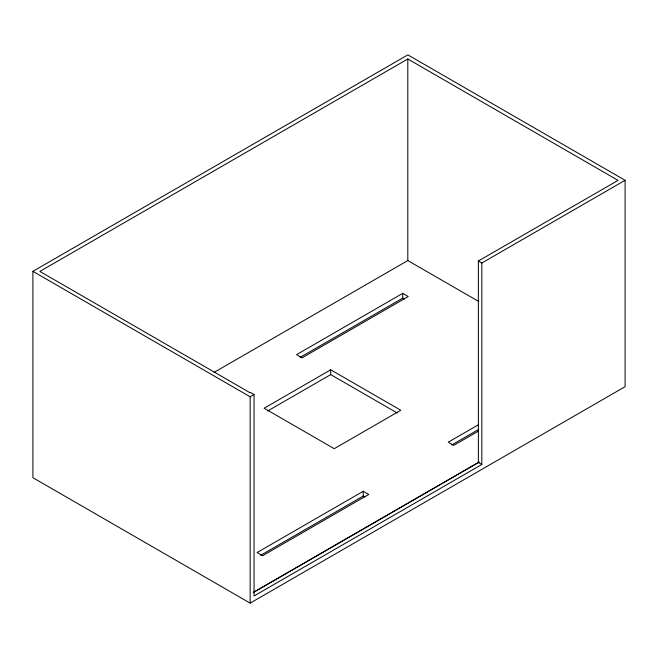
<?xml version="1.0" encoding="UTF-8"?>
<svg xmlns="http://www.w3.org/2000/svg" width="658" height="658" viewBox="0 0 658 658"><rect width="100%" height="100%" fill="white"/><g stroke="black" fill="none" stroke-linecap="round" stroke-linejoin="round"><path stroke-width="0.99" d="M32.9 271.343L407.845 54.869L625.1 180.3L625.1 386.657L250.155 603.131L32.9 477.7L32.9 271.343L250.155 396.774L254.054 394.52L254.054 595.984L481.829 464.482L481.829 263.019L625.1 180.3M253.264 592.439L478.366 462.484L478.366 261.02L618.059 180.374L407.804 58.99L39.875 271.417L250.122 392.801L250.599 392.522L254.054 394.52M214.064 372.403L407.804 260.552L478.777 301.52M402.737 293.345L296.569 354.637L302.071 357.812L408.24 296.519L402.737 293.345L402.737 298.14L300.114 357.393M330.719 369.796L264.138 408.231L334.223 448.698L400.796 410.255L330.719 369.796L330.719 374.599L397.251 413.01M267.691 410.987L330.719 374.599M363.241 491.271L257.072 552.564L262.575 555.739L368.743 494.446L363.241 491.271L363.241 496.066L260.609 555.319M478.317 424.829L448.23 442.201L453.732 445.376L478.506 431.072M451.775 444.956L478.317 429.633M253.675 592.307L479.411 461.982M478.366 261.02L481.829 263.019M402.737 298.14L404.308 299.045M478.366 462.484L481.829 464.482M363.241 496.066L364.812 496.971M407.804 58.99L407.804 260.552M250.155 396.774L250.155 603.131"/></g></svg>
